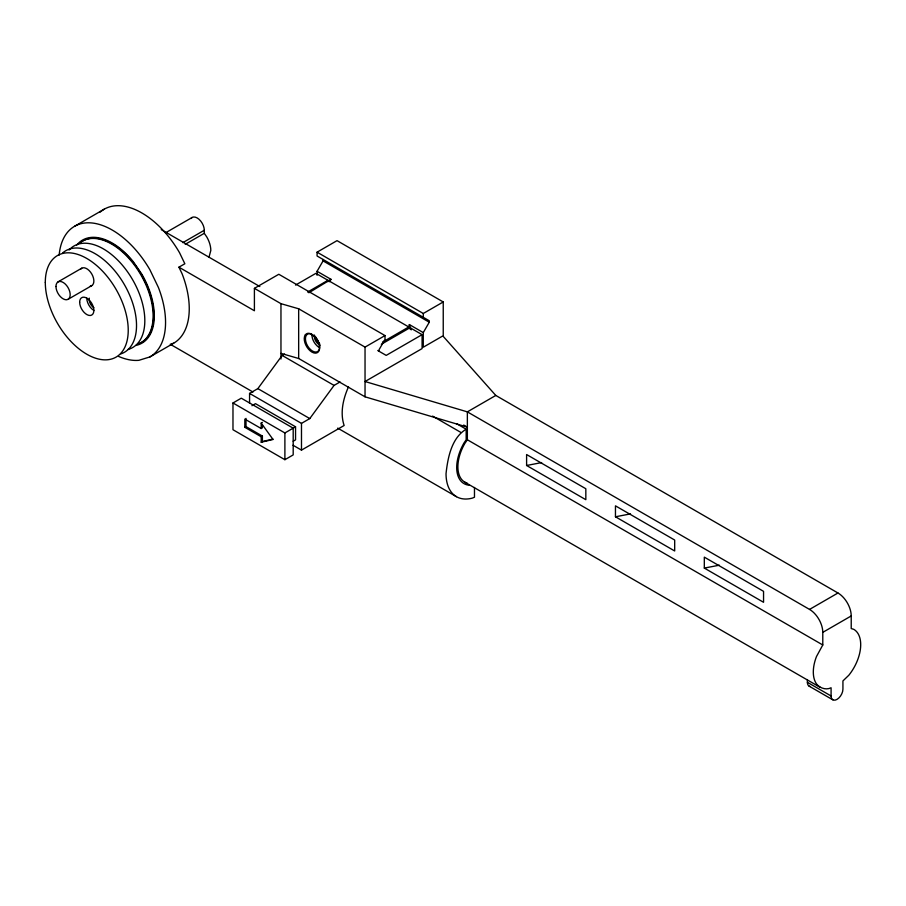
<?xml version="1.0" encoding="UTF-8"?>
<svg xmlns="http://www.w3.org/2000/svg" width="906" height="906" viewBox="0 0 906 906"><rect width="100%" height="100%" fill="white"/><g stroke="black" fill="none" stroke-linecap="round" stroke-linejoin="round"><path stroke-width="1.36" d="M379.014 351.234L379.014 349.784L385.005 339.41L385.005 335.582L278.81 274.269L254.405 288.346L254.405 310.769L178.924 267.179L184.847 263.759L179.558 252.751A75.402 43.533 60 0 0 100.045 212.185M280.962 359.002L280.962 303.68L254.405 288.346M463.702 425.05L467.36 427.156L365.039 396.817L298.663 358.493L298.663 308.787L280.962 303.68M298.663 308.787L365.039 347.111L365.039 396.817M381.313 344.28L410.033 327.7L422.094 334.654L422.094 348.584L365.039 381.517L467.36 411.868L809.545 609.421A18.732 10.815 60 0 1 822.784 632.365L822.784 644.97L816.487 656.522A33.511 19.343 -60 0 0 816.487 683.883C819.771 688.198 826.136 690.293 831.085 687.767L831.085 695.978A8.381 4.836 -60 0 0 837.008 699.398A8.381 4.836 -60 0 0 842.931 689.138L842.931 680.927L848.854 675.208A33.511 19.343 -60 0 0 853.758 629.33L851.221 628.549L851.221 615.944A18.732 10.815 60 0 0 837.971 593L495.797 395.446L443.238 336.375M467.156 483.181A33.511 19.343 -60 0 1 464.823 443.476L467.36 439.761L467.36 411.868L495.797 395.446M526.601 465.491L526.601 454.54L585.831 488.742L585.831 499.693L526.601 465.491L541.629 462.592M382.445 342.174L408.776 326.975L409.365 324.575L423.272 332.604L423.272 347.213L443.238 335.696L443.238 301.958L337.032 240.645L317.077 252.174L317.077 256.002L429.274 320.769L429.274 322.219L423.272 332.604M208.98 257.247L210.815 250.441A19.264 11.121 60 0 0 206.817 237.01L204.292 233.306L204.292 230.26A10.057 5.81 60 0 0 199.026 219.286A10.057 5.81 60 0 0 191.03 218.493M348.504 386.839C343.181 398.697 339.863 412.853 344.133 425.492L301.483 450.123L293.034 445.242M317.077 275.277L317.077 271.29L323.068 260.905L323.068 259.456M329.603 281.709L330.984 279.32L317.077 271.29M469.138 485.208A35.187 20.317 -60 0 1 463.985 442.989L466.171 439.784L466.171 429.206C451.528 437.87 447.745 457.881 446.035 473.668A50.26 29.026 -60 0 0 472.377 498.107L474.472 497.213L474.472 487.473M249.569 403.261L249.569 393.408L257.859 388.617L282.151 355.435L284.586 354.031M249.569 393.408L301.483 423.374L309.773 418.583L334.065 385.412L340.033 381.97M308.855 292.774L330.984 279.32M74.541 226.319L104.156 209.218M58.041 281.879L81.744 268.199M165.923 232.593L192.163 217.451M68.097 299.297L91.789 285.617M182.831 242.649L204.292 230.26M185.22 244.326L204.292 233.306M118.561 356.398A75.402 43.533 60 0 0 138.901 360.316L149.943 356.907L173.635 343.227A75.402 43.533 60 0 0 182.106 273.805L178.924 267.179M295.549 285.084L315.888 273.34L327.949 280.305L327.949 281.675M307.61 292.049L327.949 280.305M232.978 402.977L241.268 398.187L293.193 428.164L293.193 454.914L284.892 459.693L232.978 429.727L232.978 402.977L284.892 432.955L284.892 459.693M251.936 405.718L255.492 403.668L295.549 426.794L295.549 439.863L293.182 441.222M365.039 347.111L385.005 335.582M317.077 252.174L423.272 313.487L443.238 301.958M262.389 425.118L262.389 427.859L261.2 428.538L244.824 419.093L244.824 427.292L246.013 426.613L262.389 436.069L262.389 441.539L261.2 442.219L261.2 436.749L262.389 436.069M261.2 428.538L261.2 423.068L262.389 422.389M422.094 334.654L386.194 355.39L377.745 350.509M284.892 432.955L295.549 426.794M809.545 609.421L837.971 593M822.784 632.365L851.221 615.944M173.635 343.227L170.271 344.269L252.978 392.026M262.389 441.539L272.91 439.104M261.2 442.219L273.046 439.489L261.2 423.068M615.457 516.782L674.687 550.984L674.687 540.044L615.457 505.842L615.457 516.782L630.497 513.895M704.313 568.085L763.554 602.286L763.554 591.346L704.313 557.145L704.313 568.085L719.353 565.197M280.962 353.385L298.663 358.493M323.068 260.905L429.274 322.219M329.206 281.03L408.776 326.975M161.234 229.614L259.841 286.545M456.431 423.589L466.171 429.206M432.604 416.103L460.746 432.343M467.36 439.761L822.784 644.97M282.151 355.435L334.065 385.412M464.823 482.173L820.247 687.382M807.382 679.557L807.382 682.297L831.085 695.978M809.126 686.136L832.818 699.817M337.689 428.119L456.443 496.681M257.859 388.617L309.773 418.583M244.824 427.292L261.2 436.749M409.365 324.575L411.199 329.875M423.272 313.487L423.272 317.315M410.033 327.7L410.033 329.059M301.483 423.374L301.483 450.123M246.013 418.402L246.013 426.613M810.349 686.51A8.381 4.836 -60 0 1 807.382 682.297M79.819 243.046A58.641 33.862 60 0 1 141.008 273.737A58.641 33.862 60 0 1 139.298 343.521M59.162 255.13A75.402 43.533 60 0 1 94.201 223.272A75.402 43.533 60 0 1 149.943 269.852L158.414 287.485A75.402 43.533 60 0 1 149.943 356.907M76.625 245.22A59.479 34.337 60 0 1 133.273 261.698L141.982 274.439A59.479 34.337 60 0 1 135.923 345.424M320.282 345.107A6.704 3.873 60 0 1 314.473 335.05M319.648 343.555A5.866 3.386 60 0 1 315.492 336.375M319.048 347.315A10.057 5.81 60 0 1 317.213 345.979L315.492 344.167A10.057 5.81 60 0 1 311.947 335.005M62.639 252.955A58.641 33.862 60 0 1 124.382 284.609A58.641 33.862 60 0 1 120.917 353.895M69.083 249.999A58.641 33.862 60 0 1 132.117 278.867A58.641 33.862 60 0 1 127.973 349.49M80.226 242.57A58.641 33.862 60 0 1 140.974 275.028A58.641 33.862 60 0 1 138.709 343.861M80.611 269.252A10.057 5.81 60 0 1 91.789 274.008A10.057 5.81 60 0 1 90.317 286.07M93.873 307.689A6.704 3.873 60 0 1 89.298 298.153M93.873 310.43A10.057 5.81 60 0 1 86.772 298.108M305.277 334.914L304.507 336.624A10.895 6.285 60 0 0 311.947 352.106A10.895 6.285 60 0 0 319.376 345.209L318.606 342.615A10.895 6.285 60 0 0 305.277 334.914M310.69 333.884L308.98 333.714A10.057 5.81 60 0 0 308.98 347.927L310.69 349.739A10.057 5.81 60 0 0 319.105 349.807A10.057 5.81 60 0 0 316.092 337.813L310.69 333.884M45.3 282.378A58.641 33.862 60 0 0 107.497 359.761A58.641 33.862 60 0 0 107.497 276.828A58.641 33.862 60 0 0 45.3 282.378M79.66 302.219A10.057 5.81 60 0 0 90.317 315.481A10.057 5.81 60 0 0 90.317 301.268A10.057 5.81 60 0 0 79.66 302.219M55.968 286.489A10.057 5.81 60 0 0 66.625 299.75A10.057 5.81 60 0 0 66.625 285.526A10.057 5.81 60 0 0 55.968 286.489"/></g></svg>
